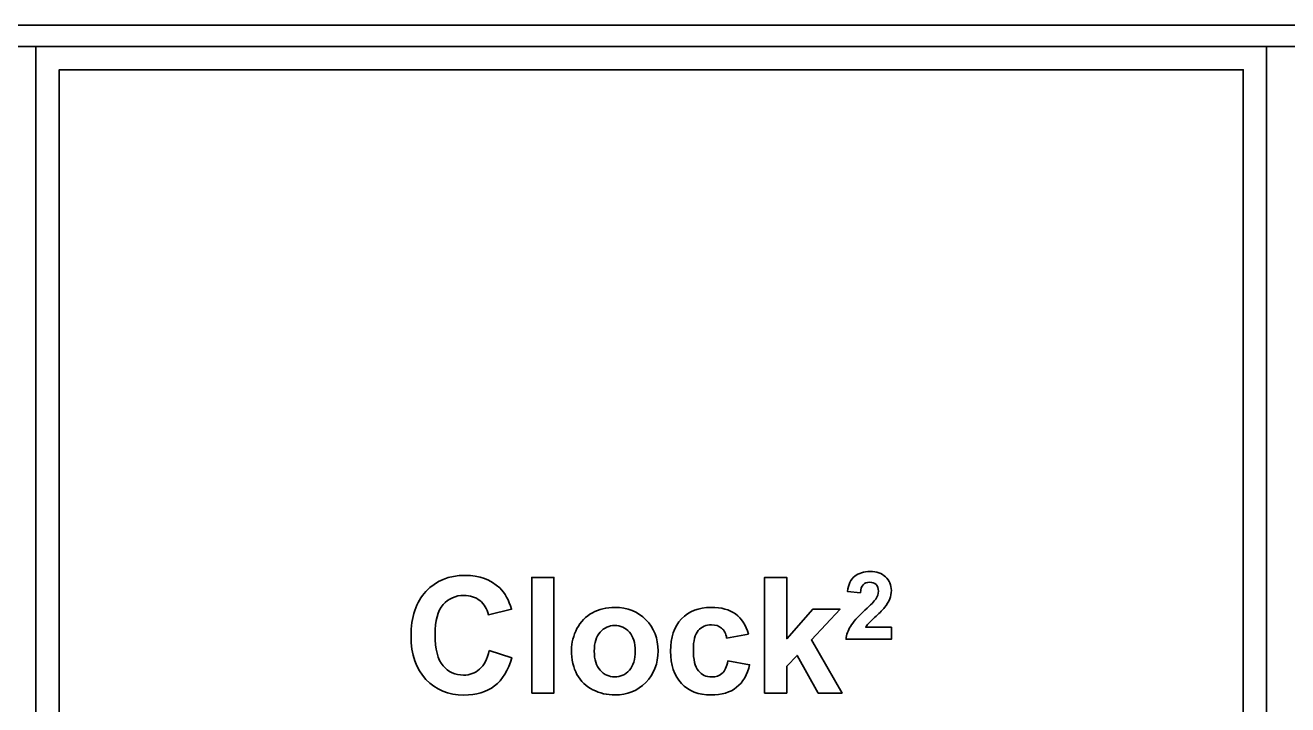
# Model space of a CAD drawing. Header units: inches. Extents: x 0 to 900, y -600 to 85.
# Drawn here: x 302.5 to 600, y -160.2 to 0 of the extents above; entities that cross this region are included whole.
import ezdxf

# ---------------------------------------------------------------- set-up
doc = ezdxf.new("R2010")
doc.units = ezdxf.units.IN
doc.header["$MEASUREMENT"] = 0
for name, color, linetype in [('01_SNIJLIJNEN', 7, 'Continuous'), ('03_GRAVEERVLAK', 7, 'Continuous'), ('04_WERKBLAD', 7, 'Continuous')]:
    doc.layers.add(name, color=color, linetype=linetype)

msp = doc.modelspace()

# ---------------------------------------------------------------- linework, layer by layer
at = {"layer": '01_SNIJLIJNEN', "color": 7, "lineweight": 35, "true_color": 0xffffff}
msp.add_lwpolyline([(895, -595), (5, -595), (5, -5), (895, -5), (895, -595)], dxfattribs=at)
at = {"layer": '01_SNIJLIJNEN', "color": 5, "lineweight": 35, "true_color": 0x0000ff}
for points in [[(895, -595), (5, -595), (5, -5), (895, -5), (895, -595)], [(305, -5), (305, -295)], [(595, -295), (595, -5)], [(589.5, -289.5), (310.5, -289.5), (310.5, -10.5), (589.5, -10.5), (589.5, -289.5)]]:
    msp.add_lwpolyline(points, dxfattribs=at)
at = {"layer": '03_GRAVEERVLAK', "color": 1, "lineweight": 35, "true_color": 0xff0000}
for points in [[(421.85, -157.44), (421.85, -130.17), (427.08, -130.17), (427.08, -157.44), (421.85, -157.44)], [(476.71, -157.44), (476.71, -130.17), (481.94, -130.17), (481.94, -144.64), (488.06, -137.69), (494.5, -137.69), (487.75, -144.9), (494.98, -157.44), (489.35, -157.44), (484.38, -148.57), (481.94, -151.12), (481.94, -157.44), (476.71, -157.44)]]:
    msp.add_lwpolyline(points, dxfattribs=at)
for points, knots in [([(411.83, -147.42), (411.83, -147.42), (417.16, -149.11), (417.16, -149.11), (416.35, -152.08), (414.99, -154.3), (413.08, -155.74), (411.18, -157.19), (408.76, -157.91), (405.84, -157.91), (402.21, -157.91), (399.24, -156.67), (396.91, -154.2), (394.57, -151.72), (393.41, -148.34), (393.41, -144.05), (393.41, -139.51), (394.58, -135.98), (396.92, -133.47), (399.27, -130.96), (402.35, -129.7), (406.17, -129.7), (409.51, -129.7), (412.22, -130.69), (414.3, -132.66), (415.54, -133.83), (416.47, -135.5), (417.09, -137.69), (417.09, -137.69), (411.64, -138.99), (411.64, -138.99), (411.32, -137.57), (410.64, -136.46), (409.62, -135.64), (408.6, -134.82), (407.35, -134.41), (405.89, -134.41), (403.87, -134.41), (402.23, -135.14), (400.97, -136.59), (399.71, -138.04), (399.08, -140.39), (399.08, -143.64), (399.08, -147.09), (399.7, -149.54), (400.94, -151.01), (402.18, -152.47), (403.8, -153.2), (405.78, -153.2), (407.24, -153.2), (408.5, -152.74), (409.56, -151.81), (410.61, -150.88), (411.37, -149.41), (411.83, -147.42)], [0, 0, 0, 0, 1, 1, 1, 2, 2, 2, 3, 3, 3, 4, 4, 4, 5, 5, 5, 6, 6, 6, 7, 7, 7, 8, 8, 8, 9, 9, 9, 10, 10, 10, 11, 11, 11, 12, 12, 12, 13, 13, 13, 14, 14, 14, 15, 15, 15, 16, 16, 16, 17, 17, 17, 18, 18, 18, 18]), ([(506.59, -141.92), (506.59, -141.92), (506.59, -144.76), (506.59, -144.76), (506.59, -144.76), (495.91, -144.76), (495.91, -144.76), (496.02, -143.69), (496.37, -142.67), (496.95, -141.71), (497.53, -140.75), (498.67, -139.48), (500.38, -137.9), (501.75, -136.62), (502.59, -135.75), (502.9, -135.3), (503.32, -134.67), (503.53, -134.05), (503.53, -133.43), (503.53, -132.75), (503.35, -132.23), (502.99, -131.87), (502.62, -131.5), (502.12, -131.32), (501.47, -131.32), (500.84, -131.32), (500.33, -131.51), (499.95, -131.89), (499.58, -132.28), (499.36, -132.91), (499.3, -133.8), (499.3, -133.8), (496.27, -133.5), (496.27, -133.5), (496.45, -131.82), (497.01, -130.62), (497.97, -129.89), (498.92, -129.16), (500.12, -128.79), (501.55, -128.79), (503.12, -128.79), (504.35, -129.21), (505.25, -130.06), (506.14, -130.91), (506.59, -131.96), (506.59, -133.22), (506.59, -133.93), (506.46, -134.61), (506.21, -135.26), (505.95, -135.91), (505.54, -136.58), (504.99, -137.29), (504.62, -137.76), (503.95, -138.44), (502.99, -139.32), (502.03, -140.2), (501.42, -140.79), (501.16, -141.08), (500.91, -141.37), (500.7, -141.65), (500.54, -141.92), (500.54, -141.92), (506.59, -141.92), (506.59, -141.92)], [0, 0, 0, 0, 1, 1, 1, 2, 2, 2, 3, 3, 3, 4, 4, 4, 5, 5, 5, 6, 6, 6, 7, 7, 7, 8, 8, 8, 9, 9, 9, 10, 10, 10, 11, 11, 11, 12, 12, 12, 13, 13, 13, 14, 14, 14, 15, 15, 15, 16, 16, 16, 17, 17, 17, 18, 18, 18, 19, 19, 19, 20, 20, 20, 21, 21, 21, 21]), ([(431.23, -147.29), (431.23, -145.55), (431.66, -143.87), (432.51, -142.24), (433.37, -140.62), (434.58, -139.38), (436.15, -138.52), (437.72, -137.67), (439.47, -137.24), (441.41, -137.24), (444.39, -137.24), (446.84, -138.21), (448.75, -140.15), (450.66, -142.09), (451.62, -144.54), (451.62, -147.51), (451.62, -150.5), (450.65, -152.97), (448.73, -154.94), (446.8, -156.91), (444.37, -157.89), (441.44, -157.89), (439.63, -157.89), (437.9, -157.48), (436.26, -156.66), (434.62, -155.84), (433.37, -154.64), (432.51, -153.06), (431.66, -151.48), (431.23, -149.55), (431.23, -147.29)], [0, 0, 0, 0, 1, 1, 1, 2, 2, 2, 3, 3, 3, 4, 4, 4, 5, 5, 5, 6, 6, 6, 7, 7, 7, 8, 8, 8, 9, 9, 9, 10, 10, 10, 10]), ([(472.94, -143.53), (472.94, -143.53), (467.78, -144.46), (467.78, -144.46), (467.61, -143.43), (467.22, -142.65), (466.6, -142.13), (465.99, -141.61), (465.19, -141.35), (464.21, -141.35), (462.91, -141.35), (461.87, -141.8), (461.1, -142.7), (460.32, -143.6), (459.93, -145.1), (459.93, -147.21), (459.93, -149.55), (460.33, -151.21), (461.12, -152.18), (461.9, -153.15), (462.96, -153.63), (464.29, -153.63), (465.28, -153.63), (466.09, -153.35), (466.72, -152.78), (467.36, -152.22), (467.8, -151.25), (468.06, -149.87), (468.06, -149.87), (473.2, -150.75), (473.2, -150.75), (472.66, -153.1), (471.64, -154.88), (470.13, -156.08), (468.62, -157.29), (466.59, -157.89), (464.05, -157.89), (461.16, -157.89), (458.85, -156.98), (457.13, -155.15), (455.42, -153.33), (454.56, -150.81), (454.56, -147.58), (454.56, -144.32), (455.42, -141.78), (457.14, -139.96), (458.87, -138.15), (461.2, -137.24), (464.14, -137.24), (466.54, -137.24), (468.46, -137.76), (469.88, -138.79), (471.3, -139.83), (472.32, -141.41), (472.94, -143.53)], [0, 0, 0, 0, 1, 1, 1, 2, 2, 2, 3, 3, 3, 4, 4, 4, 5, 5, 5, 6, 6, 6, 7, 7, 7, 8, 8, 8, 9, 9, 9, 10, 10, 10, 11, 11, 11, 12, 12, 12, 13, 13, 13, 14, 14, 14, 15, 15, 15, 16, 16, 16, 17, 17, 17, 18, 18, 18, 18]), ([(436.59, -147.56), (436.59, -149.52), (437.05, -151.02), (437.98, -152.07), (438.91, -153.11), (440.06, -153.63), (441.42, -153.63), (442.79, -153.63), (443.93, -153.11), (444.86, -152.07), (445.78, -151.02), (446.24, -149.51), (446.24, -147.53), (446.24, -145.59), (445.78, -144.1), (444.86, -143.06), (443.93, -142.02), (442.79, -141.5), (441.42, -141.5), (440.06, -141.5), (438.91, -142.02), (437.98, -143.06), (437.05, -144.1), (436.59, -145.6), (436.59, -147.56)], [0, 0, 0, 0, 1, 1, 1, 2, 2, 2, 3, 3, 3, 4, 4, 4, 5, 5, 5, 6, 6, 6, 7, 7, 7, 8, 8, 8, 8])]:
    msp.add_open_spline(points, degree=3, knots=knots, dxfattribs=at)
at = {"layer": '04_WERKBLAD', "color": 2, "lineweight": 35, "true_color": 0xffff00}
msp.add_lwpolyline([(0, 0), (900, 0), (900, -600), (0, -600), (0, 0)], dxfattribs=at)

doc.saveas('drawing.dxf')
